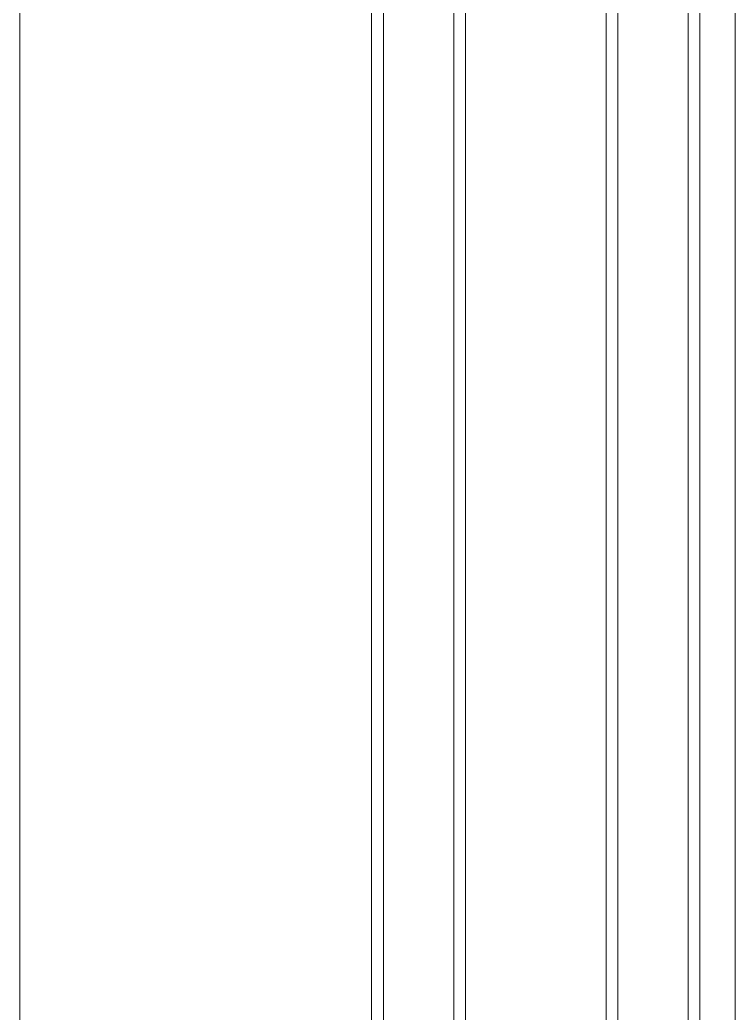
# Model space of a CAD drawing. Extents: x -280168 to 205214, y -148835 to -64913.
# Drawn here: x 51558.2 to 51619.2, y -74539.6 to -74454.8 of the extents above; entities that cross this region are included whole.
import ezdxf

# ---------------------------------------------------------------- set-up
doc = ezdxf.new("R2010")
doc.units = 0
doc.header["$LTSCALE"] = 1000
doc.header["$MEASUREMENT"] = 0
doc.linetypes.add('DASHED', pattern=[19.049999999999997, 12.7, -6.35])
for name, color, linetype, lineweight in [('GL1_glass', 122, 'Continuous', 13), ('GL2_hidden', 140, 'DASHED', 13), ('XC1_alum.extrusion', 3, 'Continuous', 20)]:
    doc.layers.add(name, color=color, linetype=linetype, lineweight=lineweight)
doc.layers.add('配件层', color=4, linetype='Continuous')

# ---------------------------------------------------------------- blocks, each defined once
blk = doc.blocks.new('*U376')
at = {"layer": 'GL1_glass'}
for points in [[(-1069.33645128159, -120.0000026942984), (-20.99978055222891, -120.0000026948983), (-19.99978055222891, -119.0000026948983), (-19.99978055222891, -113.0000026948983), (-20.99978055222891, -112.0000026948983), (-1069.33645128159, -112.0000026942984)], [(-1069.33645128159, -140.0000026942984), (-20.99978055222891, -140.0000026948983), (-19.99978055222891, -139.0000026948983), (-19.99978055222891, -133.0000026948983), (-20.99978055222891, -132.0000026948983), (-1069.33645128159, -132.0000026942984)]]:
    blk.add_lwpolyline(points, dxfattribs=at)
at = {"layer": 'GL2_hidden'}
for p, q in [((-19.99978055222891, -113.0000026948983), (-1069.33645128159, -113.0000026942984)), ((-19.99978055222891, -119.0000026948983), (-1069.33645128159, -119.0000026942984)), ((-19.99978055222891, -133.0000026948983), (-1069.33645128159, -133.0000026942984)), ((-19.99978055222891, -139.0000026948983), (-1069.33645128159, -139.0000026942984))]:
    blk.add_line(p, q, dxfattribs=at)

msp = doc.modelspace()

# ---------------------------------------------------------------- linework, layer by layer
at = {"layer": 'XC1_alum.extrusion', "color": 76}
msp.add_line((51558.20002253813, -71690.7278461827), (51558.200022538, -81571.3278461828), dxfattribs=at)
at = {"layer": 'XC1_alum.extrusion'}
msp.add_line((51619.20000585919, -77071.02795590652), (51619.2000058592, -74451.02795590652), dxfattribs=at)

# ---------------------------------------------------------------- block references
at = {"layer": '配件层', "color": 1, "xscale": -1, "rotation": 270}
msp.add_blockref('*U376', (51728.2000252329, -74411.02795590652), dxfattribs=at)

doc.saveas('drawing.dxf')
